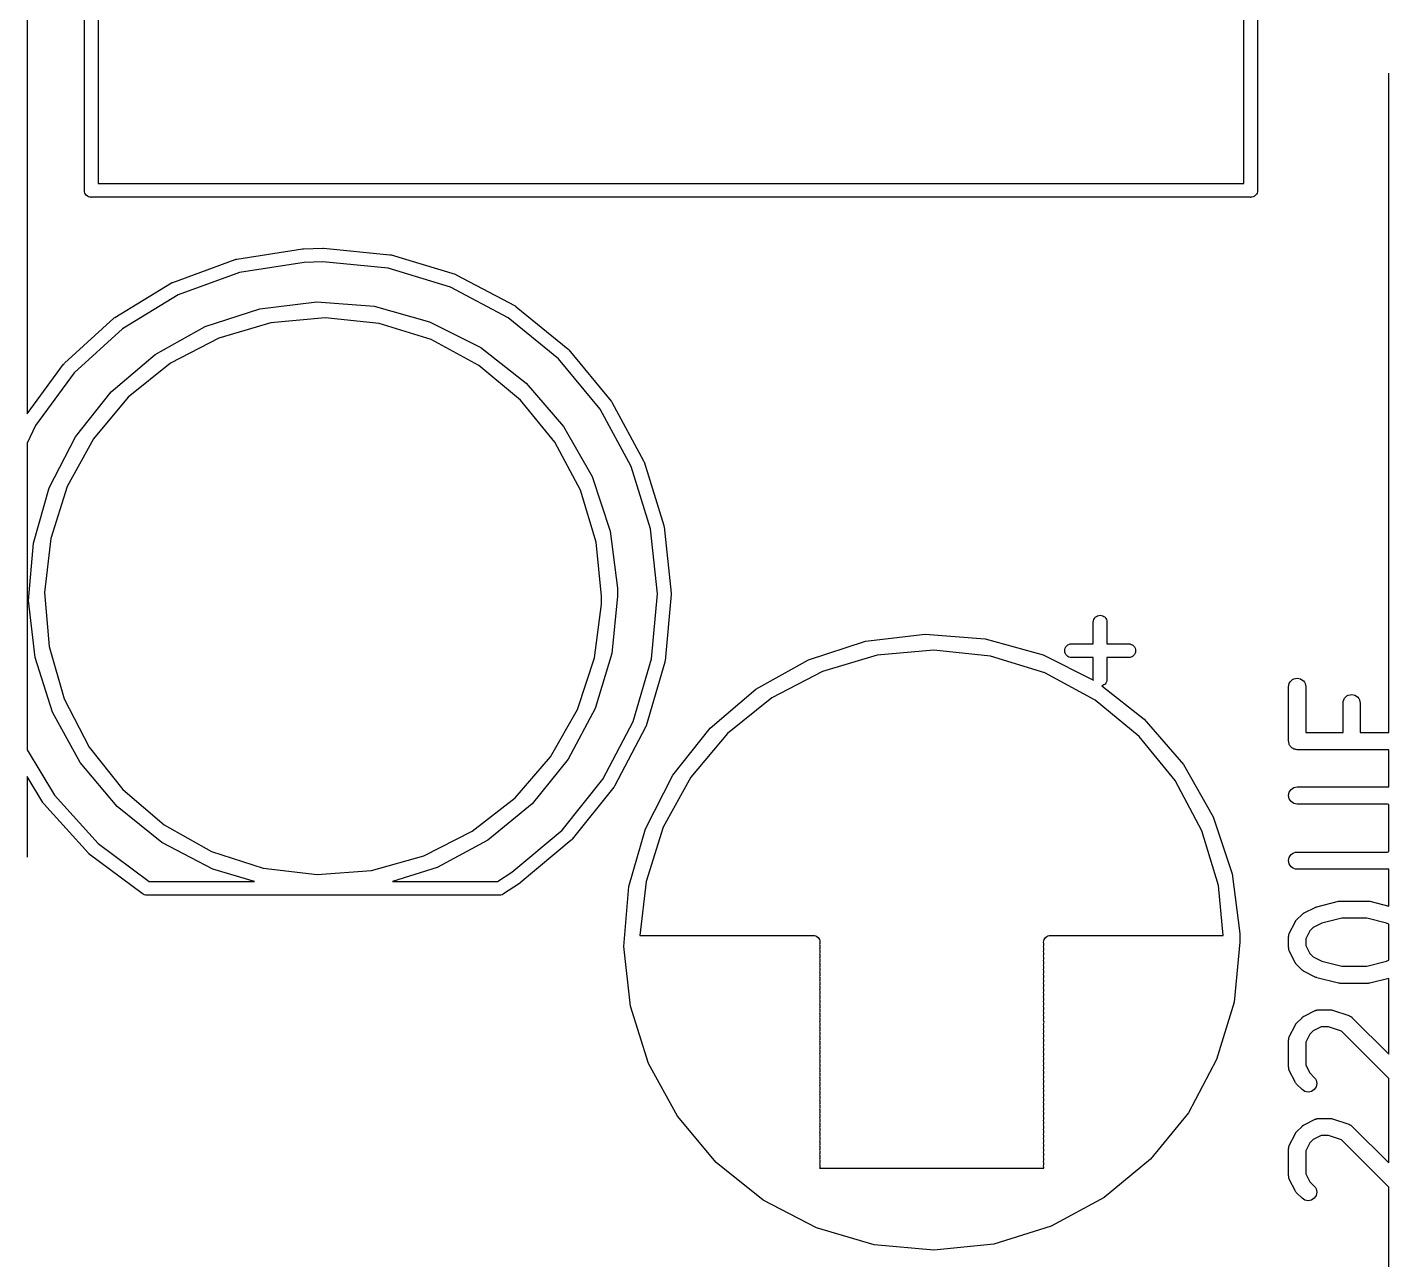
# Model space of a CAD drawing. Extents: x 84.8 to 173.4, y -140 to -47.1.
# Drawn here: x 150.82 to 162.75, y -73.89 to -63.09 of the extents above; entities that cross this region are included whole.
import ezdxf

# ---------------------------------------------------------------- set-up
doc = ezdxf.new("R2010")
doc.units = 0
doc.header["$MEASUREMENT"] = 0
doc.layers.add('BLACK', color=7, linetype='CONTINUOUS')

msp = doc.modelspace()

# ---------------------------------------------------------------- linework, layer by layer
at = {"layer": 'BLACK', "linetype": 'CONTINUOUS'}
for p, q in [((151.324, -64.513), (151.324, -49.5329)), ((151.444, -49.59), (151.444, -64.456)), ((161.484, -64.456), (161.484, -49.59)), ((161.604, -49.5329), (161.604, -64.5131)), ((150.824, -60.2109), (150.824, -66.4727)), ((162.754, -63.5), (162.755, -63.4882)), ((162.754, -63.503), (162.754, -63.5)), ((162.754, -69.2671), (162.754, -63.503)), ((151.324, -64.516), (151.324, -64.513)), ((151.325, -64.5278), (151.324, -64.516)), ((151.328, -64.5391), (151.325, -64.5278)), ((151.334, -64.5495), (151.328, -64.5391)), ((151.444, -64.456), (161.484, -64.456)), ((161.6, -64.5391), (161.594, -64.5495)), ((161.603, -64.5278), (161.6, -64.5391)), ((161.604, -64.516), (161.603, -64.5278)), ((161.604, -64.5131), (161.604, -64.516)), ((151.341, -64.5586), (151.334, -64.5495)), ((151.351, -64.5661), (151.341, -64.5586)), ((151.361, -64.5717), (151.351, -64.5661)), ((151.372, -64.5751), (151.361, -64.5717)), ((151.381, -64.576), (151.372, -64.5751)), ((151.384, -64.5763), (151.381, -64.576)), ((151.381, -64.576), (151.381, -64.576)), ((151.387, -64.576), (151.384, -64.5763)), ((161.541, -64.576), (151.387, -64.576)), ((161.544, -64.5763), (161.541, -64.576)), ((161.547, -64.576), (161.544, -64.5763)), ((161.556, -64.5751), (161.547, -64.576)), ((161.547, -64.576), (161.547, -64.576)), ((161.567, -64.5717), (161.556, -64.5751)), ((161.577, -64.5661), (161.567, -64.5717)), ((161.587, -64.5586), (161.577, -64.5661)), ((161.594, -64.5495), (161.587, -64.5586)), ((153.243, -65.027), (153.415, -65.022)), ((153.415, -65.022), (153.416, -65.022)), ((153.416, -65.022), (153.419, -65.0223)), ((153.419, -65.0223), (153.421, -65.0223)), ((153.421, -65.0223), (154.002, -65.0791)), ((152.099, -65.3212), (152.647, -65.1208)), ((152.647, -65.1208), (152.648, -65.1205)), ((152.648, -65.1205), (152.653, -65.1192)), ((152.653, -65.1192), (152.659, -65.1178)), ((152.659, -65.1178), (153.235, -65.0277)), ((153.235, -65.0277), (153.236, -65.0275)), ((153.236, -65.0275), (153.239, -65.0274)), ((153.239, -65.0274), (153.243, -65.027)), ((153.414, -65.1421), (153.25, -65.1468)), ((153.985, -65.198), (153.414, -65.1421)), ((154.002, -65.0791), (154.003, -65.0792)), ((154.003, -65.0792), (154.008, -65.0804)), ((154.008, -65.0804), (154.014, -65.0814)), ((154.014, -65.0814), (154.572, -65.25)), ((152.683, -65.2355), (152.146, -65.4319)), ((153.25, -65.1468), (152.683, -65.2355)), ((154.532, -65.3632), (153.985, -65.198)), ((154.572, -65.25), (154.573, -65.2502)), ((154.573, -65.2502), (154.578, -65.2524)), ((154.578, -65.2524), (154.583, -65.2544)), ((154.583, -65.2544), (155.098, -65.5283)), ((151.59, -65.6294), (152.089, -65.3263)), ((152.089, -65.3259), (152.094, -65.3236)), ((152.089, -65.3263), (152.089, -65.3259)), ((152.094, -65.3236), (152.099, -65.3212)), ((155.037, -65.6315), (154.532, -65.3632)), ((152.146, -65.4319), (151.657, -65.7289)), ((152.862, -65.5522), (153.362, -65.4926)), ((153.362, -65.4926), (153.864, -65.5312)), ((152.383, -65.7078), (152.862, -65.5522)), ((153.864, -65.5312), (154.349, -65.6666)), ((155.098, -65.5283), (155.099, -65.5287)), ((155.099, -65.5287), (155.104, -65.5318)), ((155.104, -65.5318), (155.108, -65.5348)), ((155.108, -65.5348), (155.56, -65.9036)), ((151.15, -66.0306), (151.581, -65.6364)), ((151.657, -65.7289), (151.236, -66.1151)), ((151.581, -65.6359), (151.586, -65.6326)), ((151.581, -65.6364), (151.581, -65.6359)), ((151.586, -65.6326), (151.59, -65.6294)), ((151.944, -65.9534), (152.383, -65.7078)), ((152.959, -65.6752), (152.502, -65.8097)), ((153.433, -65.6321), (152.959, -65.6752)), ((153.907, -65.6818), (153.433, -65.6321)), ((154.362, -65.8227), (153.907, -65.6818)), ((154.349, -65.6666), (154.798, -65.8936)), ((155.48, -65.9928), (155.037, -65.6315)), ((152.502, -65.8097), (152.08, -66.0303)), ((154.78, -66.0491), (154.362, -65.8227)), ((151.56, -66.2798), (151.944, -65.9534)), ((154.798, -65.8936), (155.195, -66.2036)), ((155.56, -65.9036), (155.561, -65.9041)), ((155.561, -65.9041), (155.565, -65.908)), ((155.565, -65.908), (155.569, -65.9118)), ((155.569, -65.9118), (155.941, -66.3614)), ((150.824, -66.4727), (151.142, -66.0393)), ((151.142, -66.0393), (151.143, -66.0386)), ((151.143, -66.0386), (151.147, -66.0346)), ((151.147, -66.0346), (151.15, -66.0306)), ((152.08, -66.0303), (151.709, -66.3287)), ((155.147, -66.3527), (154.78, -66.0491)), ((155.845, -66.4334), (155.48, -65.9928)), ((151.236, -66.1151), (150.897, -66.5759)), ((155.195, -66.2036), (155.524, -66.5848)), ((151.247, -66.6744), (151.56, -66.2798)), ((151.709, -66.3287), (151.403, -66.6935)), ((155.448, -66.7217), (155.147, -66.3527)), ((156.117, -66.9363), (155.845, -66.4334)), ((155.941, -66.3614), (155.941, -66.362)), ((155.941, -66.362), (155.944, -66.3666)), ((155.944, -66.3666), (155.947, -66.3711)), ((155.947, -66.3711), (156.225, -66.8844)), ((150.897, -66.5759), (150.824, -66.7319)), ((151.017, -67.1222), (151.247, -66.6744)), ((151.403, -66.6935), (151.173, -67.1108)), ((155.524, -66.5848), (155.773, -67.0226)), ((150.824, -66.7319), (150.824, -69.4187)), ((155.672, -67.1422), (155.448, -66.7217)), ((156.225, -66.8844), (156.225, -66.8851)), ((156.225, -66.8851), (156.227, -66.8902)), ((156.227, -66.8902), (156.23, -66.8952)), ((156.23, -66.8952), (156.402, -67.4526)), ((155.773, -67.0226), (155.932, -67.5004)), ((156.286, -67.4825), (156.117, -66.9363)), ((150.878, -67.6063), (151.017, -67.1222)), ((151.173, -67.1108), (151.029, -67.5647)), ((155.81, -67.5981), (155.672, -67.1422)), ((155.932, -67.5004), (155.995, -68)), ((156.346, -68.0511), (156.286, -67.4825)), ((156.402, -67.4526), (156.402, -67.4534)), ((156.402, -67.4534), (156.403, -67.4587)), ((156.403, -67.4587), (156.405, -67.464)), ((156.405, -67.464), (156.466, -68.0444)), ((150.836, -68.108), (150.878, -67.6063)), ((151.029, -67.5647), (150.976, -68.0379)), ((155.856, -68.072), (155.81, -67.5981)), ((155.995, -68), (155.996, -68.072)), ((150.892, -68.6084), (150.836, -68.108)), ((150.976, -68.0379), (151.016, -68.5125)), ((155.855, -68.1401), (155.856, -68.072)), ((155.996, -68.072), (155.947, -68.5731)), ((156.294, -68.6205), (156.346, -68.0511)), ((156.466, -68.0561), (156.413, -68.6372)), ((156.466, -68.0444), (156.466, -68.0452)), ((156.466, -68.0452), (156.466, -68.0506)), ((156.466, -68.0506), (156.466, -68.0561)), ((155.795, -68.6126), (155.855, -68.1401)), ((160.192, -68.2491), (160.202, -68.2435)), ((160.202, -68.2435), (160.213, -68.2401)), ((160.213, -68.2401), (160.225, -68.2389)), ((160.225, -68.2389), (160.237, -68.2401)), ((160.237, -68.2401), (160.248, -68.2435)), ((160.248, -68.2435), (160.258, -68.2491)), ((160.165, -68.2963), (160.166, -68.2875)), ((160.165, -68.4892), (160.165, -68.2963)), ((160.166, -68.2875), (160.169, -68.2762)), ((160.169, -68.2762), (160.175, -68.2657)), ((160.175, -68.2657), (160.182, -68.2566)), ((160.182, -68.2566), (160.192, -68.2491)), ((160.258, -68.2491), (160.268, -68.2566)), ((160.268, -68.2566), (160.275, -68.2657)), ((160.275, -68.2657), (160.281, -68.2762)), ((160.281, -68.2762), (160.284, -68.2875)), ((160.284, -68.2875), (160.285, -68.2963)), ((160.285, -68.2963), (160.285, -68.4892)), ((157.669, -68.6298), (158.17, -68.467)), ((158.17, -68.467), (158.693, -68.4046)), ((158.693, -68.4046), (159.219, -68.445)), ((159.219, -68.445), (159.726, -68.5867)), ((151.016, -68.5125), (151.147, -68.9702)), ((155.947, -68.5731), (155.801, -69.0552)), ((158.27, -68.5893), (157.791, -68.7304)), ((158.768, -68.5441), (158.27, -68.5893)), ((159.265, -68.5963), (158.768, -68.5441)), ((159.742, -68.744), (159.265, -68.5963)), ((159.726, -68.5867), (160.166, -68.8086)), ((159.915, -68.5492), (159.916, -68.5375)), ((159.916, -68.561), (159.915, -68.5492)), ((159.916, -68.5375), (159.919, -68.5262)), ((159.919, -68.5723), (159.916, -68.561)), ((159.919, -68.5262), (159.925, -68.5157)), ((159.925, -68.5827), (159.919, -68.5723)), ((159.925, -68.5157), (159.932, -68.5066)), ((159.932, -68.5919), (159.925, -68.5827)), ((159.932, -68.5066), (159.942, -68.4991)), ((159.942, -68.5994), (159.932, -68.5919)), ((159.942, -68.4991), (159.952, -68.4935)), ((159.952, -68.6049), (159.942, -68.5994)), ((159.952, -68.4935), (159.963, -68.4901)), ((159.963, -68.4901), (159.972, -68.4892)), ((159.972, -68.4892), (160.165, -68.4892)), ((160.285, -68.4892), (160.478, -68.4892)), ((160.478, -68.4892), (160.487, -68.4901)), ((160.487, -68.4901), (160.498, -68.4935)), ((160.498, -68.4935), (160.508, -68.4991)), ((160.508, -68.5994), (160.498, -68.6049)), ((160.508, -68.4991), (160.518, -68.5066)), ((160.518, -68.5919), (160.508, -68.5994)), ((160.518, -68.5066), (160.525, -68.5157)), ((160.525, -68.5827), (160.518, -68.5919)), ((160.525, -68.5157), (160.531, -68.5262)), ((160.531, -68.5723), (160.525, -68.5827)), ((160.531, -68.5262), (160.534, -68.5375)), ((160.534, -68.561), (160.531, -68.5723)), ((160.534, -68.5375), (160.535, -68.5492)), ((160.535, -68.5492), (160.534, -68.561)), ((151.045, -69.0884), (150.892, -68.6084)), ((155.645, -69.0644), (155.795, -68.6126)), ((156.133, -69.1691), (156.294, -68.6205)), ((156.411, -68.6487), (156.246, -69.2086)), ((156.412, -68.6434), (156.411, -68.6487)), ((156.413, -68.6381), (156.412, -68.6434)), ((156.413, -68.6372), (156.413, -68.6381)), ((157.209, -68.8869), (157.669, -68.6298)), ((159.963, -68.6084), (159.952, -68.6049)), ((159.972, -68.6092), (159.963, -68.6084)), ((160.165, -68.6092), (159.972, -68.6092)), ((160.165, -68.8022), (160.165, -68.6092)), ((160.478, -68.6092), (160.285, -68.6092)), ((160.285, -68.6092), (160.285, -68.8022)), ((160.487, -68.6084), (160.478, -68.6092)), ((160.498, -68.6049), (160.487, -68.6084)), ((157.791, -68.7304), (157.348, -68.9619)), ((160.182, -68.9817), (159.742, -68.744)), ((160.166, -68.8086), (160.165, -68.8022)), ((160.275, -68.8327), (160.268, -68.8419)), ((160.281, -68.8223), (160.275, -68.8327)), ((160.284, -68.811), (160.281, -68.8223)), ((160.285, -68.8022), (160.284, -68.811)), ((161.879, -68.8503), (161.883, -68.8364)), ((161.883, -68.8364), (161.89, -68.8235)), ((161.89, -68.8235), (161.9, -68.8123)), ((161.9, -68.8123), (161.911, -68.8031)), ((161.911, -68.8031), (161.924, -68.7964)), ((161.924, -68.7964), (161.938, -68.7922)), ((161.938, -68.7922), (161.953, -68.7909)), ((161.953, -68.7909), (161.967, -68.7924)), ((161.967, -68.7924), (161.981, -68.7968)), ((161.981, -68.7968), (161.994, -68.8037)), ((161.994, -68.8037), (162.006, -68.8131)), ((162.006, -68.8131), (162.015, -68.8244)), ((162.015, -68.8244), (162.022, -68.8373)), ((162.022, -68.8373), (162.026, -68.8513)), ((156.808, -69.2284), (157.209, -68.8869)), ((160.248, -68.8549), (160.239, -68.8576)), ((160.239, -68.8576), (160.612, -69.1487)), ((160.258, -68.8494), (160.248, -68.8549)), ((160.268, -68.8419), (160.258, -68.8494)), ((161.877, -68.8649), (161.879, -68.8503)), ((161.877, -68.8659), (161.877, -68.8649)), ((161.877, -69.3421), (161.877, -68.8659)), ((162.026, -68.8513), (162.027, -68.8659)), ((162.027, -68.8659), (162.027, -69.2671)), ((162.367, -68.9664), (162.376, -68.9552)), ((162.376, -68.9552), (162.388, -68.946)), ((162.388, -68.946), (162.4, -68.9392)), ((162.4, -68.9392), (162.415, -68.9351)), ((162.415, -68.9351), (162.429, -68.9338)), ((162.429, -68.9338), (162.444, -68.9353)), ((162.444, -68.9353), (162.458, -68.9396)), ((162.458, -68.9396), (162.471, -68.9466)), ((162.471, -68.9466), (162.482, -68.9559)), ((162.482, -68.9559), (162.491, -68.9673)), ((151.147, -68.9702), (151.365, -69.3938)), ((155.41, -69.4785), (155.645, -69.0644)), ((155.801, -69.0552), (155.565, -69.4997)), ((157.348, -68.9619), (156.959, -69.2749)), ((160.567, -69.3001), (160.182, -68.9817)), ((162.354, -69.0077), (162.355, -68.9932)), ((162.354, -69.0088), (162.354, -69.0077)), ((162.354, -69.2671), (162.354, -69.0088)), ((162.355, -68.9932), (162.36, -68.9792)), ((162.36, -68.9792), (162.367, -68.9664)), ((162.491, -68.9673), (162.498, -68.9802)), ((162.498, -68.9802), (162.502, -68.9942)), ((162.502, -68.9942), (162.504, -69.0088)), ((162.504, -69.0088), (162.504, -69.2671)), ((151.287, -69.5296), (151.045, -69.0884)), ((155.868, -69.6758), (156.133, -69.1691)), ((160.612, -69.1487), (160.956, -69.5476)), ((156.242, -69.2194), (155.971, -69.7366)), ((156.244, -69.2144), (156.242, -69.2194)), ((156.246, -69.2094), (156.244, -69.2144)), ((156.246, -69.2086), (156.246, -69.2094)), ((156.48, -69.6414), (156.808, -69.2284)), ((156.959, -69.2749), (156.638, -69.6577)), ((160.882, -69.6873), (160.567, -69.3001)), ((162.027, -69.2671), (162.354, -69.2671)), ((162.504, -69.2671), (162.754, -69.2671)), ((150.824, -69.4187), (151.061, -69.8143)), ((151.365, -69.3938), (151.661, -69.767)), ((161.878, -69.3491), (161.877, -69.3421)), ((161.879, -69.3561), (161.878, -69.3491)), ((161.879, -69.3564), (161.879, -69.3561)), ((161.879, -69.3567), (161.879, -69.3564)), ((161.881, -69.3634), (161.879, -69.3567)), ((161.883, -69.3702), (161.881, -69.3634)), ((161.883, -69.3704), (161.883, -69.3702)), ((161.883, -69.3707), (161.883, -69.3704)), ((161.886, -69.3769), (161.883, -69.3707)), ((161.89, -69.3832), (161.886, -69.3769)), ((161.89, -69.3834), (161.89, -69.3832)), ((161.89, -69.3836), (161.89, -69.3834)), ((161.894, -69.3891), (161.89, -69.3836)), ((161.899, -69.3946), (161.894, -69.3891)), ((161.899, -69.3947), (161.899, -69.3946)), ((161.899, -69.3949), (161.899, -69.3947)), ((161.905, -69.3994), (161.899, -69.3949)), ((161.91, -69.404), (161.905, -69.3994)), ((161.91, -69.4041), (161.91, -69.404)), ((161.91, -69.4043), (161.91, -69.4041)), ((161.917, -69.4076), (161.91, -69.4043)), ((161.923, -69.411), (161.917, -69.4076)), ((161.923, -69.4111), (161.923, -69.411)), ((161.923, -69.4112), (161.923, -69.4111)), ((161.93, -69.4133), (161.923, -69.4112)), ((161.937, -69.4155), (161.93, -69.4133)), ((161.937, -69.4156), (161.937, -69.4155)), ((161.937, -69.4155), (161.937, -69.4155)), ((161.944, -69.4163), (161.937, -69.4156)), ((161.951, -69.4171), (161.944, -69.4163)), ((161.952, -69.4171), (161.951, -69.4171)), ((162.754, -69.4171), (161.952, -69.4171)), ((161.952, -69.4171), (161.952, -69.4171)), ((161.952, -69.4171), (161.952, -69.4171)), ((161.952, -69.4171), (161.952, -69.4171)), ((162.754, -69.7433), (162.754, -69.4171)), ((151.611, -69.9153), (151.287, -69.5296)), ((155.099, -69.839), (155.41, -69.4785)), ((155.565, -69.4997), (155.247, -69.89)), ((160.956, -69.5476), (161.217, -70.0058)), ((150.961, -69.881), (150.824, -69.6525)), ((150.824, -69.6525), (150.824, -70.3451)), ((155.51, -70.1215), (155.868, -69.6758)), ((156.24, -70.1101), (156.48, -69.6414)), ((156.638, -69.6577), (156.397, -70.0955)), ((151.661, -69.767), (152.023, -70.0756)), ((155.965, -69.7464), (155.599, -70.2013)), ((155.968, -69.7419), (155.965, -69.7464)), ((155.971, -69.7374), (155.968, -69.7419)), ((155.971, -69.7366), (155.971, -69.7374)), ((161.117, -70.1285), (160.882, -69.6873)), ((161.879, -69.8032), (161.883, -69.7892)), ((161.883, -69.7892), (161.89, -69.7763)), ((161.89, -69.7763), (161.9, -69.7651)), ((161.9, -69.7651), (161.911, -69.7558)), ((161.911, -69.7558), (161.924, -69.7489)), ((161.924, -69.7489), (161.938, -69.7447)), ((161.938, -69.7447), (161.952, -69.7433)), ((161.952, -69.7433), (162.754, -69.7433)), ((150.964, -69.8853), (150.961, -69.881)), ((150.967, -69.8897), (150.964, -69.8853)), ((150.968, -69.8904), (150.967, -69.8897)), ((151.359, -70.3234), (150.968, -69.8904)), ((151.061, -69.8143), (151.444, -70.2386)), ((152.003, -70.2309), (151.611, -69.9153)), ((154.723, -70.1322), (155.099, -69.839)), ((155.247, -69.89), (154.859, -70.2109)), ((161.877, -69.8178), (161.879, -69.8032)), ((161.879, -69.8323), (161.877, -69.8178)), ((161.883, -69.8464), (161.879, -69.8323)), ((161.89, -69.8594), (161.883, -69.8464)), ((161.899, -69.8708), (161.89, -69.8594)), ((161.91, -69.8802), (161.899, -69.8708)), ((161.923, -69.8872), (161.91, -69.8802)), ((161.937, -69.8916), (161.923, -69.8872)), ((161.951, -69.8933), (161.937, -69.8916)), ((161.952, -69.8933), (161.951, -69.8933)), ((162.744, -69.8933), (161.952, -69.8933)), ((162.754, -69.8982), (162.744, -69.8933)), ((162.754, -70.3098), (162.754, -69.8982)), ((161.217, -70.0058), (161.383, -70.5058)), ((152.023, -70.0756), (152.439, -70.3079)), ((154.298, -70.3469), (154.723, -70.1322)), ((155.07, -70.4904), (155.51, -70.1215)), ((156.094, -70.6166), (156.24, -70.1101)), ((156.397, -70.0955), (156.246, -70.5717)), ((161.261, -70.6068), (161.117, -70.1285)), ((151.444, -70.2386), (151.891, -70.572)), ((152.45, -70.4641), (152.003, -70.2309)), ((154.859, -70.2109), (154.416, -70.4504)), ((155.591, -70.2096), (155.144, -70.5848)), ((155.595, -70.2057), (155.591, -70.2096)), ((155.599, -70.2019), (155.595, -70.2057)), ((155.599, -70.2013), (155.599, -70.2019)), ((150.824, -70.348), (150.823, -70.3598)), ((150.824, -70.3451), (150.824, -70.348)), ((151.363, -70.3271), (151.359, -70.3234)), ((151.367, -70.3308), (151.363, -70.3271)), ((151.367, -70.3313), (151.367, -70.3308)), ((151.832, -70.6779), (151.367, -70.3313)), ((152.439, -70.3079), (152.892, -70.4551)), ((153.84, -70.4749), (154.298, -70.3469)), ((161.877, -70.3892), (161.879, -70.3746)), ((161.879, -70.4038), (161.877, -70.3892)), ((161.879, -70.3746), (161.883, -70.3606)), ((161.883, -70.3606), (161.89, -70.3478)), ((161.89, -70.3478), (161.9, -70.3365)), ((161.9, -70.3365), (161.911, -70.3272)), ((161.911, -70.3272), (161.924, -70.3204)), ((161.924, -70.3204), (161.938, -70.3161)), ((161.938, -70.3161), (161.952, -70.3147)), ((161.952, -70.3147), (162.744, -70.3147)), ((162.744, -70.3147), (162.754, -70.3098)), ((152.816, -70.572), (152.45, -70.4641)), ((152.892, -70.4551), (153.365, -70.5115)), ((153.365, -70.5115), (153.84, -70.4749)), ((154.416, -70.4504), (154.023, -70.572)), ((154.943, -70.572), (155.07, -70.4904)), ((161.383, -70.5058), (161.449, -71.0286)), ((161.883, -70.4178), (161.879, -70.4038)), ((161.89, -70.4308), (161.883, -70.4178)), ((161.899, -70.4422), (161.89, -70.4308)), ((161.91, -70.4516), (161.899, -70.4422)), ((161.923, -70.4586), (161.91, -70.4516)), ((161.937, -70.4631), (161.923, -70.4586)), ((161.951, -70.4647), (161.937, -70.4631)), ((161.952, -70.4647), (161.951, -70.4647)), ((162.754, -70.4647), (161.952, -70.4647)), ((162.754, -70.7866), (162.754, -70.4647)), ((151.891, -70.572), (152.816, -70.572)), ((154.023, -70.572), (154.943, -70.572)), ((155.138, -70.5893), (154.997, -70.6801)), ((155.141, -70.5872), (155.138, -70.5893)), ((155.144, -70.5853), (155.141, -70.5872)), ((155.144, -70.5848), (155.144, -70.5853)), ((156.05, -71.1417), (156.094, -70.6166)), ((156.246, -70.5717), (156.193, -71.044)), ((161.304, -71.044), (161.261, -70.6068)), ((151.838, -70.6821), (151.832, -70.6779)), ((151.848, -70.6877), (151.838, -70.6821)), ((151.859, -70.6911), (151.848, -70.6877)), ((151.868, -70.692), (151.859, -70.6911)), ((154.964, -70.692), (151.868, -70.692)), ((154.973, -70.6911), (154.964, -70.692)), ((154.984, -70.6877), (154.973, -70.6911)), ((154.994, -70.6821), (154.984, -70.6877)), ((154.997, -70.6801), (154.994, -70.6821)), ((162.125, -70.7931), (162.315, -70.7455)), ((162.315, -70.7455), (162.316, -70.7453)), ((162.316, -70.7453), (162.317, -70.7451)), ((162.317, -70.7451), (162.319, -70.7447)), ((162.319, -70.7447), (162.325, -70.7441)), ((162.325, -70.7441), (162.331, -70.7433)), ((162.331, -70.7433), (162.332, -70.7434)), ((162.332, -70.7434), (162.333, -70.7433)), ((162.333, -70.7433), (162.571, -70.7433)), ((162.571, -70.7433), (162.572, -70.7433)), ((162.572, -70.7433), (162.574, -70.7434)), ((162.574, -70.7434), (162.575, -70.7434)), ((162.575, -70.7434), (162.581, -70.7443)), ((162.581, -70.7443), (162.587, -70.7449)), ((162.587, -70.7449), (162.588, -70.7453)), ((162.588, -70.7453), (162.59, -70.7455)), ((162.59, -70.7455), (162.754, -70.7866)), ((161.947, -70.9081), (161.995, -70.8605)), ((161.995, -70.8598), (161.999, -70.8571)), ((161.995, -70.8605), (161.995, -70.8598)), ((161.999, -70.8571), (162.002, -70.8542)), ((162.002, -70.8542), (162.004, -70.8526)), ((162.004, -70.8526), (162.007, -70.8506)), ((162.007, -70.8506), (162.011, -70.8487)), ((162.011, -70.8487), (162.014, -70.8464)), ((162.014, -70.8464), (162.109, -70.7988)), ((162.109, -70.7988), (162.11, -70.7984)), ((162.11, -70.7984), (162.111, -70.7982)), ((162.111, -70.7981), (162.117, -70.7957)), ((162.111, -70.7982), (162.111, -70.7981)), ((162.117, -70.7957), (162.124, -70.7933)), ((162.124, -70.7933), (162.125, -70.7931)), ((162.124, -70.7933), (162.124, -70.7933)), ((161.885, -71.0228), (161.933, -70.9276)), ((161.933, -70.9267), (161.936, -70.9231)), ((161.933, -70.9276), (161.933, -70.9267)), ((161.936, -70.9231), (161.938, -70.9194)), ((161.938, -70.9194), (161.94, -70.917)), ((161.94, -70.917), (161.941, -70.9144)), ((161.941, -70.9144), (161.944, -70.9114)), ((161.944, -70.9114), (161.947, -70.9081)), ((162.092, -70.9752), (162.062, -71.0056)), ((162.169, -70.9367), (162.092, -70.9752)), ((162.343, -70.8933), (162.169, -70.9367)), ((162.562, -70.8933), (162.343, -70.8933)), ((162.736, -70.9367), (162.562, -70.8933)), ((162.754, -70.9458), (162.736, -70.9367)), ((162.754, -71.2622), (162.754, -70.9458)), ((156.193, -71.044), (157.713, -71.044)), ((157.713, -71.044), (157.722, -71.0449)), ((157.722, -71.0449), (157.733, -71.0483)), ((157.733, -71.0483), (157.743, -71.0539)), ((157.743, -71.0539), (157.753, -71.0614)), ((157.753, -71.0614), (157.76, -71.0705)), ((157.76, -71.0705), (157.766, -71.0809)), ((157.766, -71.0809), (157.769, -71.0922)), ((157.769, -71.0922), (157.77, -71.104)), ((157.77, -71.104), (157.769, -71.1158)), ((159.73, -71.104), (159.731, -71.0922)), ((159.731, -71.1158), (159.73, -71.104)), ((159.731, -71.0922), (159.734, -71.0809)), ((159.734, -71.0809), (159.74, -71.0705)), ((159.74, -71.0705), (159.747, -71.0614)), ((159.747, -71.0614), (159.757, -71.0539)), ((159.757, -71.0539), (159.767, -71.0483)), ((159.767, -71.0483), (159.778, -71.0449)), ((159.778, -71.0449), (159.787, -71.044)), ((159.787, -71.044), (161.304, -71.044)), ((161.45, -71.104), (161.399, -71.6284)), ((161.449, -71.0286), (161.45, -71.104)), ((161.877, -71.0553), (161.878, -71.0531)), ((161.877, -71.0564), (161.877, -71.0553)), ((161.877, -71.1516), (161.877, -71.0564)), ((161.878, -71.0459), (161.879, -71.0408)), ((161.878, -71.0509), (161.878, -71.0459)), ((161.878, -71.0531), (161.878, -71.0509)), ((161.879, -71.0408), (161.88, -71.0387)), ((161.88, -71.0365), (161.882, -71.0317)), ((161.88, -71.0387), (161.88, -71.0365)), ((161.882, -71.0317), (161.883, -71.0268)), ((161.883, -71.0268), (161.885, -71.0249)), ((161.885, -71.0249), (161.885, -71.0228)), ((162.062, -71.0056), (162.027, -71.0741)), ((162.027, -71.0741), (162.027, -71.1339)), ((156.109, -71.6654), (156.05, -71.1417)), ((157.769, -71.1158), (157.767, -71.124)), ((157.767, -71.124), (157.769, -71.1322)), ((157.769, -71.1558), (157.767, -71.164)), ((157.767, -71.164), (157.769, -71.1722)), ((157.769, -71.1958), (157.767, -71.204)), ((157.767, -71.204), (157.769, -71.2122)), ((157.769, -71.1322), (157.77, -71.144)), ((157.77, -71.144), (157.769, -71.1558)), ((157.769, -71.1722), (157.77, -71.184)), ((157.77, -71.184), (157.769, -71.1958)), ((157.769, -71.2122), (157.77, -71.224)), ((157.77, -71.224), (157.769, -71.2358)), ((159.73, -71.144), (159.731, -71.1322)), ((159.731, -71.1558), (159.73, -71.144)), ((159.73, -71.184), (159.731, -71.1722)), ((159.731, -71.1958), (159.73, -71.184)), ((159.73, -71.224), (159.731, -71.2122)), ((159.731, -71.2358), (159.73, -71.224)), ((159.733, -71.124), (159.731, -71.1158)), ((159.731, -71.1322), (159.733, -71.124)), ((159.733, -71.164), (159.731, -71.1558)), ((159.731, -71.1722), (159.733, -71.164)), ((159.733, -71.204), (159.731, -71.1958)), ((159.731, -71.2122), (159.733, -71.204)), ((161.878, -71.1538), (161.877, -71.1516)), ((161.878, -71.156), (161.878, -71.1538)), ((161.878, -71.1611), (161.878, -71.156)), ((161.879, -71.1662), (161.878, -71.1611)), ((161.879, -71.1683), (161.879, -71.1662)), ((161.88, -71.1705), (161.879, -71.1683)), ((161.882, -71.1753), (161.88, -71.1705)), ((161.883, -71.1802), (161.882, -71.1753)), ((161.884, -71.1821), (161.883, -71.1802)), ((161.885, -71.1842), (161.884, -71.1821)), ((161.885, -71.1852), (161.885, -71.1842)), ((161.933, -71.2804), (161.885, -71.1852)), ((162.027, -71.1339), (162.062, -71.2024)), ((162.062, -71.2024), (162.092, -71.2328)), ((157.769, -71.2358), (157.767, -71.244)), ((157.767, -71.244), (157.769, -71.2522)), ((157.769, -71.2758), (157.767, -71.284)), ((157.767, -71.284), (157.769, -71.2922)), ((157.769, -71.3158), (157.767, -71.324)), ((157.767, -71.324), (157.769, -71.3322)), ((157.769, -71.2522), (157.77, -71.264)), ((157.77, -71.264), (157.769, -71.2758)), ((157.769, -71.2922), (157.77, -71.304)), ((157.77, -71.304), (157.769, -71.3158)), ((157.769, -71.3322), (157.77, -71.344)), ((157.77, -71.344), (157.769, -71.3558)), ((159.73, -71.264), (159.731, -71.2522)), ((159.731, -71.2758), (159.73, -71.264)), ((159.73, -71.304), (159.731, -71.2922)), ((159.731, -71.3158), (159.73, -71.304)), ((159.73, -71.344), (159.731, -71.3322)), ((159.731, -71.3558), (159.73, -71.344)), ((159.733, -71.244), (159.731, -71.2358)), ((159.731, -71.2522), (159.733, -71.244)), ((159.733, -71.284), (159.731, -71.2758)), ((159.731, -71.2922), (159.733, -71.284)), ((159.733, -71.324), (159.731, -71.3158)), ((159.731, -71.3322), (159.733, -71.324)), ((161.935, -71.284), (161.933, -71.2804)), ((161.937, -71.2877), (161.935, -71.284)), ((161.939, -71.2901), (161.937, -71.2877)), ((161.941, -71.2928), (161.939, -71.2901)), ((161.944, -71.2959), (161.941, -71.2928)), ((161.946, -71.2991), (161.944, -71.2959)), ((161.947, -71.2999), (161.946, -71.2991)), ((161.995, -71.3475), (161.947, -71.2999)), ((162.092, -71.2328), (162.169, -71.2713)), ((162.169, -71.2713), (162.343, -71.3147)), ((162.343, -71.3147), (162.562, -71.3147)), ((162.562, -71.3147), (162.736, -71.2713)), ((162.736, -71.2713), (162.754, -71.2622)), ((157.769, -71.3558), (157.767, -71.364)), ((157.767, -71.364), (157.769, -71.3722)), ((157.769, -71.3958), (157.767, -71.404)), ((157.767, -71.404), (157.769, -71.4122)), ((157.769, -71.4358), (157.767, -71.444)), ((157.767, -71.444), (157.769, -71.4522)), ((157.769, -71.3722), (157.77, -71.384)), ((157.77, -71.384), (157.769, -71.3958)), ((157.769, -71.4122), (157.77, -71.424)), ((157.77, -71.424), (157.769, -71.4358)), ((157.769, -71.4522), (157.77, -71.464)), ((157.77, -71.464), (157.769, -71.4758)), ((159.73, -71.384), (159.731, -71.3722)), ((159.731, -71.3958), (159.73, -71.384)), ((159.73, -71.424), (159.731, -71.4122)), ((159.731, -71.4358), (159.73, -71.424)), ((159.73, -71.464), (159.731, -71.4522)), ((159.731, -71.4758), (159.73, -71.464)), ((159.733, -71.364), (159.731, -71.3558)), ((159.731, -71.3722), (159.733, -71.364)), ((159.733, -71.404), (159.731, -71.3958)), ((159.731, -71.4122), (159.733, -71.404)), ((159.733, -71.444), (159.731, -71.4358)), ((159.731, -71.4522), (159.733, -71.444)), ((161.998, -71.3502), (161.995, -71.3475)), ((162.001, -71.3531), (161.998, -71.3502)), ((162.003, -71.3548), (162.001, -71.3531)), ((162.006, -71.3568), (162.003, -71.3548)), ((162.01, -71.3588), (162.006, -71.3568)), ((162.013, -71.3611), (162.01, -71.3588)), ((162.014, -71.3616), (162.013, -71.3611)), ((162.109, -71.4092), (162.014, -71.3616)), ((162.11, -71.4093), (162.109, -71.4092)), ((162.11, -71.4095), (162.11, -71.4093)), ((162.116, -71.4119), (162.11, -71.4095)), ((162.123, -71.4144), (162.116, -71.4119)), ((162.123, -71.4145), (162.123, -71.4144)), ((162.124, -71.4146), (162.123, -71.4145)), ((162.125, -71.4149), (162.124, -71.4146)), ((162.315, -71.4625), (162.125, -71.4149)), ((162.316, -71.4627), (162.315, -71.4625)), ((162.318, -71.4631), (162.316, -71.4627)), ((162.324, -71.4637), (162.318, -71.4631)), ((162.33, -71.4646), (162.324, -71.4637)), ((162.331, -71.4646), (162.33, -71.4646)), ((162.332, -71.4647), (162.331, -71.4646)), ((162.333, -71.4647), (162.332, -71.4647)), ((162.571, -71.4647), (162.333, -71.4647)), ((162.573, -71.4646), (162.571, -71.4647)), ((162.574, -71.4647), (162.573, -71.4646)), ((162.58, -71.4639), (162.574, -71.4647)), ((162.586, -71.4633), (162.58, -71.4639)), ((162.587, -71.4629), (162.586, -71.4633)), ((162.589, -71.4627), (162.587, -71.4629)), ((162.59, -71.4625), (162.589, -71.4627)), ((162.754, -71.4214), (162.59, -71.4625)), ((162.754, -72.0853), (162.754, -71.4214)), ((157.769, -71.4758), (157.767, -71.484)), ((157.767, -71.484), (157.769, -71.4922)), ((157.769, -71.5158), (157.767, -71.524)), ((157.767, -71.524), (157.769, -71.5322)), ((157.769, -71.5558), (157.767, -71.564)), ((157.767, -71.564), (157.769, -71.5722)), ((157.769, -71.4922), (157.77, -71.504)), ((157.77, -71.504), (157.769, -71.5158)), ((157.769, -71.5322), (157.77, -71.544)), ((157.77, -71.544), (157.769, -71.5558)), ((157.769, -71.5722), (157.77, -71.584)), ((157.77, -71.584), (157.769, -71.5958)), ((159.73, -71.504), (159.731, -71.4922)), ((159.731, -71.5158), (159.73, -71.504)), ((159.73, -71.544), (159.731, -71.5322)), ((159.731, -71.5558), (159.73, -71.544)), ((159.73, -71.584), (159.731, -71.5722)), ((159.731, -71.5958), (159.73, -71.584)), ((159.733, -71.484), (159.731, -71.4758)), ((159.731, -71.4922), (159.733, -71.484)), ((159.733, -71.524), (159.731, -71.5158)), ((159.731, -71.5322), (159.733, -71.524)), ((159.733, -71.564), (159.731, -71.5558)), ((159.731, -71.5722), (159.733, -71.564)), ((156.268, -72.1676), (156.109, -71.6654)), ((157.769, -71.5958), (157.767, -71.604)), ((157.767, -71.604), (157.769, -71.6122)), ((157.769, -71.6358), (157.767, -71.644)), ((157.767, -71.644), (157.769, -71.6522)), ((157.769, -71.6758), (157.767, -71.684)), ((157.767, -71.684), (157.769, -71.6922)), ((157.769, -71.6122), (157.77, -71.624)), ((157.77, -71.624), (157.769, -71.6358)), ((157.769, -71.6522), (157.77, -71.664)), ((157.77, -71.664), (157.769, -71.6758)), ((157.769, -71.6922), (157.77, -71.704)), ((157.77, -71.704), (157.769, -71.7158)), ((159.73, -71.624), (159.731, -71.6122)), ((159.731, -71.6358), (159.73, -71.624)), ((159.73, -71.664), (159.731, -71.6522)), ((159.731, -71.6758), (159.73, -71.664)), ((159.73, -71.704), (159.731, -71.6922)), ((159.731, -71.7158), (159.73, -71.704)), ((159.733, -71.604), (159.731, -71.5958)), ((159.731, -71.6122), (159.733, -71.604)), ((159.733, -71.644), (159.731, -71.6358)), ((159.731, -71.6522), (159.733, -71.644)), ((159.733, -71.684), (159.731, -71.6758)), ((159.731, -71.6922), (159.733, -71.684)), ((161.399, -71.6284), (161.246, -72.1329)), ((162.014, -71.7512), (162.109, -71.7036)), ((162.109, -71.7036), (162.11, -71.7031)), ((162.11, -71.7031), (162.112, -71.7024)), ((162.112, -71.7024), (162.114, -71.7013)), ((162.114, -71.7013), (162.119, -71.6998)), ((162.119, -71.6998), (162.124, -71.6981)), ((162.124, -71.6981), (162.126, -71.6977)), ((162.126, -71.6977), (162.128, -71.6971)), ((162.128, -71.6971), (162.133, -71.6966)), ((162.133, -71.6966), (162.138, -71.6958)), ((162.138, -71.6958), (162.141, -71.6959)), ((162.141, -71.6959), (162.143, -71.6957)), ((162.143, -71.6957), (162.238, -71.6957)), ((162.238, -71.6957), (162.239, -71.6957)), ((162.239, -71.6957), (162.243, -71.6961)), ((162.243, -71.6961), (162.248, -71.6963)), ((162.248, -71.6963), (162.251, -71.697)), ((162.251, -71.697), (162.254, -71.6973)), ((162.254, -71.6973), (162.258, -71.6986)), ((162.258, -71.6986), (162.262, -71.6995)), ((162.262, -71.6995), (162.405, -71.7471)), ((157.769, -71.7958), (157.766, -71.8045)), ((157.766, -71.8045), (157.769, -71.8132)), ((157.769, -71.7158), (157.767, -71.724)), ((157.767, -71.724), (157.769, -71.7322)), ((157.769, -71.7558), (157.767, -71.764)), ((157.767, -71.764), (157.769, -71.7722)), ((157.769, -71.7322), (157.77, -71.744)), ((157.77, -71.744), (157.769, -71.7558)), ((157.769, -71.7722), (157.77, -71.784)), ((157.77, -71.784), (157.769, -71.7958)), ((157.769, -71.8132), (157.77, -71.825)), ((159.73, -71.744), (159.731, -71.7322)), ((159.731, -71.7558), (159.73, -71.744)), ((159.73, -71.784), (159.731, -71.7722)), ((159.731, -71.7958), (159.73, -71.784)), ((159.73, -71.825), (159.731, -71.8132)), ((159.733, -71.724), (159.731, -71.7158)), ((159.731, -71.7322), (159.733, -71.724)), ((159.733, -71.764), (159.731, -71.7558)), ((159.731, -71.7722), (159.733, -71.764)), ((159.734, -71.8045), (159.731, -71.7958)), ((159.731, -71.8132), (159.734, -71.8045)), ((161.936, -71.8279), (161.938, -71.8242)), ((161.938, -71.8242), (161.94, -71.8218)), ((161.94, -71.8218), (161.941, -71.8191)), ((161.941, -71.8191), (161.944, -71.8161)), ((161.944, -71.8161), (161.947, -71.8129)), ((161.947, -71.8129), (161.995, -71.7653)), ((161.995, -71.7645), (161.999, -71.7619)), ((161.995, -71.7653), (161.995, -71.7645)), ((161.999, -71.7619), (162.002, -71.759)), ((162.002, -71.759), (162.004, -71.7573)), ((162.004, -71.7573), (162.007, -71.7554)), ((162.007, -71.7554), (162.011, -71.7534)), ((162.011, -71.7534), (162.014, -71.7512)), ((162.405, -71.7471), (162.406, -71.7475)), ((162.406, -71.7475), (162.408, -71.7484)), ((162.408, -71.7484), (162.41, -71.749)), ((162.41, -71.749), (162.414, -71.7515)), ((162.414, -71.7515), (162.419, -71.7536)), ((162.419, -71.7536), (162.421, -71.7549)), ((162.421, -71.7549), (162.423, -71.756)), ((162.423, -71.756), (162.427, -71.7592)), ((162.427, -71.7592), (162.431, -71.7622)), ((162.431, -71.7622), (162.432, -71.7638)), ((162.432, -71.7638), (162.434, -71.7653)), ((162.434, -71.7653), (162.754, -72.0853)), ((157.769, -71.8368), (157.767, -71.845)), ((157.767, -71.845), (157.769, -71.8532)), ((157.769, -71.8768), (157.767, -71.885)), ((157.767, -71.885), (157.769, -71.8932)), ((157.769, -71.9168), (157.767, -71.925)), ((157.767, -71.925), (157.769, -71.9332)), ((157.77, -71.825), (157.769, -71.8368)), ((157.769, -71.8532), (157.77, -71.865)), ((157.77, -71.865), (157.769, -71.8768)), ((157.769, -71.8932), (157.77, -71.905)), ((157.77, -71.905), (157.769, -71.9168)), ((157.769, -71.9332), (157.77, -71.945)), ((159.731, -71.8368), (159.73, -71.825)), ((159.73, -71.865), (159.731, -71.8532)), ((159.731, -71.8768), (159.73, -71.865)), ((159.73, -71.905), (159.731, -71.8932)), ((159.731, -71.9168), (159.73, -71.905)), ((159.73, -71.945), (159.731, -71.9332)), ((159.733, -71.845), (159.731, -71.8368)), ((159.731, -71.8532), (159.733, -71.845)), ((159.733, -71.885), (159.731, -71.8768)), ((159.731, -71.8932), (159.733, -71.885)), ((159.733, -71.925), (159.731, -71.9168)), ((159.731, -71.9332), (159.733, -71.925)), ((161.879, -71.9455), (161.88, -71.9435)), ((161.88, -71.9413), (161.882, -71.9365)), ((161.88, -71.9435), (161.88, -71.9413)), ((161.882, -71.9365), (161.883, -71.9316)), ((161.883, -71.9316), (161.885, -71.9297)), ((161.885, -71.9276), (161.933, -71.8324)), ((161.885, -71.9297), (161.885, -71.9276)), ((161.933, -71.8314), (161.936, -71.8279)), ((161.933, -71.8324), (161.933, -71.8314)), ((162.062, -71.9103), (162.027, -71.9788)), ((162.092, -71.8799), (162.062, -71.9103)), ((162.161, -71.8457), (162.092, -71.8799)), ((162.226, -71.8457), (162.161, -71.8457)), ((162.34, -71.8838), (162.226, -71.8457)), ((162.754, -72.2974), (162.34, -71.8838)), ((157.769, -71.9568), (157.767, -71.965)), ((157.767, -71.965), (157.769, -71.9732)), ((157.769, -71.9968), (157.767, -72.005)), ((157.767, -72.005), (157.769, -72.0132)), ((157.769, -72.0368), (157.767, -72.045)), ((157.767, -72.045), (157.769, -72.0532)), ((157.77, -71.945), (157.769, -71.9568)), ((157.769, -71.9732), (157.77, -71.985)), ((157.77, -71.985), (157.769, -71.9968)), ((157.769, -72.0132), (157.77, -72.025)), ((157.77, -72.025), (157.769, -72.0368)), ((157.769, -72.0532), (157.77, -72.065)), ((159.731, -71.9568), (159.73, -71.945)), ((159.73, -71.985), (159.731, -71.9732)), ((159.731, -71.9968), (159.73, -71.985)), ((159.73, -72.025), (159.731, -72.0132)), ((159.731, -72.0368), (159.73, -72.025)), ((159.73, -72.065), (159.731, -72.0532)), ((159.733, -71.965), (159.731, -71.9568)), ((159.731, -71.9732), (159.733, -71.965)), ((159.733, -72.005), (159.731, -71.9968)), ((159.731, -72.0132), (159.733, -72.005)), ((159.733, -72.045), (159.731, -72.0368)), ((159.731, -72.0532), (159.733, -72.045)), ((161.877, -71.9601), (161.878, -71.9579)), ((161.877, -71.9611), (161.877, -71.9601)), ((161.877, -72.1992), (161.877, -71.9611)), ((161.878, -71.9506), (161.879, -71.9455)), ((161.878, -71.9557), (161.878, -71.9506)), ((161.878, -71.9579), (161.878, -71.9557)), ((162.027, -71.9788), (162.027, -72.1815)), ((156.522, -72.6294), (156.268, -72.1676)), ((157.769, -72.0768), (157.767, -72.085)), ((157.767, -72.085), (157.769, -72.0932)), ((157.769, -72.1168), (157.767, -72.125)), ((157.767, -72.125), (157.769, -72.1332)), ((157.769, -72.1568), (157.767, -72.165)), ((157.767, -72.165), (157.769, -72.1732)), ((157.77, -72.065), (157.769, -72.0768)), ((157.769, -72.0932), (157.77, -72.105)), ((157.77, -72.105), (157.769, -72.1168)), ((157.769, -72.1332), (157.77, -72.145)), ((157.77, -72.145), (157.769, -72.1568)), ((157.769, -72.1732), (157.77, -72.185)), ((159.731, -72.0768), (159.73, -72.065)), ((159.73, -72.105), (159.731, -72.0932)), ((159.731, -72.1168), (159.73, -72.105)), ((159.73, -72.145), (159.731, -72.1332)), ((159.731, -72.1568), (159.73, -72.145)), ((159.73, -72.185), (159.731, -72.1732)), ((159.733, -72.085), (159.731, -72.0768)), ((159.731, -72.0932), (159.733, -72.085)), ((159.733, -72.125), (159.731, -72.1168)), ((159.731, -72.1332), (159.733, -72.125)), ((159.733, -72.165), (159.731, -72.1568)), ((159.731, -72.1732), (159.733, -72.165)), ((161.246, -72.1329), (160.999, -72.5982)), ((162.027, -72.1815), (162.062, -72.25)), ((157.769, -72.1968), (157.767, -72.205)), ((157.767, -72.205), (157.769, -72.2132)), ((157.769, -72.2368), (157.767, -72.245)), ((157.767, -72.245), (157.769, -72.2532)), ((157.769, -72.2768), (157.767, -72.285)), ((157.767, -72.285), (157.769, -72.2932)), ((157.77, -72.185), (157.769, -72.1968)), ((157.769, -72.2132), (157.77, -72.225)), ((157.77, -72.225), (157.769, -72.2368)), ((157.769, -72.2532), (157.77, -72.265)), ((157.77, -72.265), (157.769, -72.2768)), ((157.769, -72.2932), (157.77, -72.305)), ((159.731, -72.1968), (159.73, -72.185)), ((159.73, -72.225), (159.731, -72.2132)), ((159.731, -72.2368), (159.73, -72.225)), ((159.73, -72.265), (159.731, -72.2532)), ((159.731, -72.2768), (159.73, -72.265)), ((159.73, -72.305), (159.731, -72.2932)), ((159.733, -72.205), (159.731, -72.1968)), ((159.731, -72.2132), (159.733, -72.205)), ((159.733, -72.245), (159.731, -72.2368)), ((159.731, -72.2532), (159.733, -72.245)), ((159.733, -72.285), (159.731, -72.2768)), ((159.731, -72.2932), (159.733, -72.285)), ((161.878, -72.2014), (161.877, -72.1992)), ((161.878, -72.2036), (161.878, -72.2014)), ((161.878, -72.2087), (161.878, -72.2036)), ((161.879, -72.2138), (161.878, -72.2087)), ((161.879, -72.2159), (161.879, -72.2138)), ((161.88, -72.2181), (161.879, -72.2159)), ((161.882, -72.2229), (161.88, -72.2181)), ((161.883, -72.2278), (161.882, -72.2229)), ((161.884, -72.2298), (161.883, -72.2278)), ((161.885, -72.2318), (161.884, -72.2298)), ((161.885, -72.2328), (161.885, -72.2318)), ((161.933, -72.328), (161.885, -72.2328)), ((162.062, -72.25), (162.101, -72.2891)), ((162.101, -72.2891), (162.101, -72.2898)), ((162.101, -72.2898), (162.111, -72.3012)), ((162.111, -72.3012), (162.117, -72.3142)), ((162.754, -73.0376), (162.754, -72.2974)), ((157.769, -72.3168), (157.767, -72.325)), ((157.767, -72.325), (157.769, -72.3332)), ((157.769, -72.3568), (157.767, -72.365)), ((157.767, -72.365), (157.769, -72.3732)), ((157.769, -72.3968), (157.767, -72.405)), ((157.767, -72.405), (157.769, -72.4132)), ((157.77, -72.305), (157.769, -72.3168)), ((157.769, -72.3332), (157.77, -72.345)), ((157.77, -72.345), (157.769, -72.3568)), ((157.769, -72.3732), (157.77, -72.385)), ((157.77, -72.385), (157.769, -72.3968)), ((157.769, -72.4132), (157.77, -72.425)), ((159.731, -72.3168), (159.73, -72.305)), ((159.73, -72.345), (159.731, -72.3332)), ((159.731, -72.3568), (159.73, -72.345)), ((159.73, -72.385), (159.731, -72.3732)), ((159.731, -72.3968), (159.73, -72.385)), ((159.73, -72.425), (159.731, -72.4132)), ((159.733, -72.325), (159.731, -72.3168)), ((159.731, -72.3332), (159.733, -72.325)), ((159.733, -72.365), (159.731, -72.3568)), ((159.731, -72.3732), (159.733, -72.365)), ((159.733, -72.405), (159.731, -72.3968)), ((159.731, -72.4132), (159.733, -72.405)), ((161.935, -72.3316), (161.933, -72.328)), ((161.937, -72.3353), (161.935, -72.3316)), ((161.939, -72.3378), (161.937, -72.3353)), ((161.941, -72.3404), (161.939, -72.3378)), ((161.944, -72.3435), (161.941, -72.3404)), ((161.946, -72.3468), (161.944, -72.3435)), ((161.947, -72.3475), (161.946, -72.3468)), ((161.995, -72.3951), (161.947, -72.3475)), ((162.006, -72.4044), (161.995, -72.3951)), ((162.019, -72.4113), (162.006, -72.4044)), ((162.033, -72.4156), (162.019, -72.4113)), ((162.047, -72.4171), (162.033, -72.4156)), ((162.062, -72.4157), (162.047, -72.4171)), ((162.076, -72.4115), (162.062, -72.4157)), ((162.089, -72.4047), (162.076, -72.4115)), ((162.1, -72.3955), (162.089, -72.4047)), ((162.11, -72.3843), (162.1, -72.3955)), ((162.117, -72.3714), (162.11, -72.3843)), ((162.117, -72.3142), (162.121, -72.3283)), ((162.121, -72.3574), (162.117, -72.3714)), ((162.121, -72.3283), (162.123, -72.3429)), ((162.123, -72.3429), (162.121, -72.3574)), ((157.769, -72.4368), (157.767, -72.445)), ((157.767, -72.445), (157.769, -72.4532)), ((157.769, -72.4768), (157.767, -72.485)), ((157.767, -72.485), (157.769, -72.4932)), ((157.769, -72.5168), (157.767, -72.525)), ((157.767, -72.525), (157.769, -72.5332)), ((157.77, -72.425), (157.769, -72.4368)), ((157.769, -72.4532), (157.77, -72.465)), ((157.77, -72.465), (157.769, -72.4768)), ((157.769, -72.4932), (157.77, -72.505)), ((157.77, -72.505), (157.769, -72.5168)), ((157.769, -72.5332), (157.77, -72.545)), ((159.731, -72.4368), (159.73, -72.425)), ((159.73, -72.465), (159.731, -72.4532)), ((159.731, -72.4768), (159.73, -72.465)), ((159.73, -72.505), (159.731, -72.4932)), ((159.731, -72.5168), (159.73, -72.505)), ((159.73, -72.545), (159.731, -72.5332)), ((159.733, -72.445), (159.731, -72.4368)), ((159.731, -72.4532), (159.733, -72.445)), ((159.733, -72.485), (159.731, -72.4768)), ((159.731, -72.4932), (159.733, -72.485)), ((159.733, -72.525), (159.731, -72.5168)), ((159.731, -72.5332), (159.733, -72.525)), ((156.861, -73.0331), (156.522, -72.6294)), ((157.769, -72.5568), (157.767, -72.565)), ((157.767, -72.565), (157.769, -72.5732)), ((157.769, -72.5968), (157.767, -72.605)), ((157.767, -72.605), (157.769, -72.6132)), ((157.769, -72.6368), (157.767, -72.645)), ((157.767, -72.645), (157.769, -72.6532)), ((157.77, -72.545), (157.769, -72.5568)), ((157.769, -72.5732), (157.77, -72.585)), ((157.77, -72.585), (157.769, -72.5968)), ((157.769, -72.6132), (157.77, -72.625)), ((157.77, -72.625), (157.769, -72.6368)), ((157.769, -72.6532), (157.77, -72.665)), ((159.731, -72.5568), (159.73, -72.545)), ((159.73, -72.585), (159.731, -72.5732)), ((159.731, -72.5968), (159.73, -72.585)), ((159.73, -72.625), (159.731, -72.6132)), ((159.731, -72.6368), (159.73, -72.625)), ((159.73, -72.665), (159.731, -72.6532)), ((159.733, -72.565), (159.731, -72.5568)), ((159.731, -72.5732), (159.733, -72.565)), ((159.733, -72.605), (159.731, -72.5968)), ((159.731, -72.6132), (159.733, -72.605)), ((159.733, -72.645), (159.731, -72.6368)), ((159.731, -72.6532), (159.733, -72.645)), ((160.999, -72.5982), (160.666, -73.0065)), ((162.014, -72.7036), (162.109, -72.656)), ((162.109, -72.656), (162.11, -72.6555)), ((162.11, -72.6555), (162.112, -72.6547)), ((162.112, -72.6547), (162.114, -72.6537)), ((162.114, -72.6537), (162.119, -72.6522)), ((162.119, -72.6522), (162.124, -72.6505)), ((162.124, -72.6505), (162.126, -72.6501)), ((162.126, -72.6501), (162.128, -72.6495)), ((162.128, -72.6495), (162.133, -72.649)), ((162.133, -72.649), (162.138, -72.6482)), ((162.138, -72.6482), (162.141, -72.6483)), ((162.141, -72.6483), (162.143, -72.648)), ((162.143, -72.648), (162.238, -72.648)), ((162.238, -72.648), (162.239, -72.6481)), ((162.239, -72.6481), (162.243, -72.6485)), ((162.243, -72.6485), (162.248, -72.6486)), ((162.248, -72.6486), (162.251, -72.6493)), ((162.251, -72.6493), (162.254, -72.6497)), ((162.254, -72.6497), (162.258, -72.651)), ((162.258, -72.651), (162.262, -72.6519)), ((162.262, -72.6519), (162.405, -72.6995)), ((157.769, -72.6768), (157.767, -72.685)), ((157.767, -72.685), (157.769, -72.6932)), ((157.769, -72.7168), (157.767, -72.725)), ((157.767, -72.725), (157.769, -72.7332)), ((157.769, -72.7568), (157.767, -72.765)), ((157.767, -72.765), (157.769, -72.7732)), ((157.77, -72.665), (157.769, -72.6768)), ((157.769, -72.6932), (157.77, -72.705)), ((157.77, -72.705), (157.769, -72.7168)), ((157.769, -72.7332), (157.77, -72.745)), ((157.77, -72.745), (157.769, -72.7568)), ((157.769, -72.7732), (157.77, -72.785)), ((159.731, -72.6768), (159.73, -72.665)), ((159.73, -72.705), (159.731, -72.6932)), ((159.731, -72.7168), (159.73, -72.705)), ((159.73, -72.745), (159.731, -72.7332)), ((159.731, -72.7568), (159.73, -72.745)), ((159.73, -72.785), (159.731, -72.7732)), ((159.733, -72.685), (159.731, -72.6768)), ((159.731, -72.6932), (159.733, -72.685)), ((159.733, -72.725), (159.731, -72.7168)), ((159.731, -72.7332), (159.733, -72.725)), ((159.733, -72.765), (159.731, -72.7568)), ((159.731, -72.7732), (159.733, -72.765)), ((161.936, -72.7803), (161.938, -72.7766)), ((161.938, -72.7766), (161.94, -72.7741)), ((161.94, -72.7741), (161.941, -72.7715)), ((161.941, -72.7715), (161.944, -72.7685)), ((161.944, -72.7685), (161.947, -72.7653)), ((161.947, -72.7653), (161.995, -72.7176)), ((161.995, -72.7169), (161.999, -72.7143)), ((161.995, -72.7176), (161.995, -72.7169)), ((161.999, -72.7143), (162.002, -72.7114)), ((162.002, -72.7114), (162.004, -72.7097)), ((162.004, -72.7097), (162.007, -72.7078)), ((162.007, -72.7078), (162.011, -72.7058)), ((162.011, -72.7058), (162.014, -72.7036)), ((162.405, -72.6995), (162.406, -72.6999)), ((162.406, -72.6999), (162.408, -72.7008)), ((162.408, -72.7008), (162.41, -72.7014)), ((162.41, -72.7014), (162.414, -72.7038)), ((162.414, -72.7038), (162.419, -72.706)), ((162.419, -72.706), (162.421, -72.7073)), ((162.421, -72.7073), (162.423, -72.7083)), ((162.423, -72.7083), (162.427, -72.7116)), ((162.427, -72.7116), (162.431, -72.7146)), ((162.431, -72.7146), (162.432, -72.7162)), ((162.432, -72.7162), (162.434, -72.7176)), ((162.434, -72.7176), (162.754, -73.0376)), ((157.769, -72.7968), (157.767, -72.805)), ((157.767, -72.805), (157.769, -72.8132)), ((157.769, -72.8368), (157.767, -72.845)), ((157.767, -72.845), (157.769, -72.8532)), ((157.769, -72.8768), (157.767, -72.885)), ((157.767, -72.885), (157.769, -72.8932)), ((157.77, -72.785), (157.769, -72.7968)), ((157.769, -72.8132), (157.77, -72.825)), ((157.77, -72.825), (157.769, -72.8368)), ((157.769, -72.8532), (157.77, -72.865)), ((157.77, -72.865), (157.769, -72.8768)), ((157.769, -72.8932), (157.77, -72.905)), ((159.731, -72.7968), (159.73, -72.785)), ((159.73, -72.825), (159.731, -72.8132)), ((159.731, -72.8368), (159.73, -72.825)), ((159.73, -72.865), (159.731, -72.8532)), ((159.731, -72.8768), (159.73, -72.865)), ((159.73, -72.905), (159.731, -72.8932)), ((159.733, -72.805), (159.731, -72.7968)), ((159.731, -72.8132), (159.733, -72.805)), ((159.733, -72.845), (159.731, -72.8368)), ((159.731, -72.8532), (159.733, -72.845)), ((159.733, -72.885), (159.731, -72.8768)), ((159.731, -72.8932), (159.733, -72.885)), ((161.878, -72.903), (161.879, -72.8979)), ((161.879, -72.8979), (161.88, -72.8958)), ((161.88, -72.8936), (161.882, -72.8889)), ((161.88, -72.8958), (161.88, -72.8936)), ((161.882, -72.8889), (161.883, -72.884)), ((161.883, -72.884), (161.885, -72.882)), ((161.885, -72.88), (161.933, -72.7847)), ((161.885, -72.882), (161.885, -72.88)), ((161.933, -72.7838), (161.936, -72.7803)), ((161.933, -72.7847), (161.933, -72.7838)), ((162.062, -72.8627), (162.027, -72.9312)), ((162.092, -72.8323), (162.062, -72.8627)), ((162.161, -72.798), (162.092, -72.8323)), ((162.226, -72.798), (162.161, -72.798)), ((162.34, -72.8362), (162.226, -72.798)), ((162.754, -73.2498), (162.34, -72.8362)), ((157.769, -72.9168), (157.767, -72.925)), ((157.767, -72.925), (157.769, -72.9332)), ((157.769, -72.9568), (157.767, -72.965)), ((157.767, -72.965), (157.769, -72.9732)), ((157.769, -72.9968), (157.767, -73.005)), ((157.767, -73.005), (157.769, -73.0132)), ((157.77, -72.905), (157.769, -72.9168)), ((157.769, -72.9332), (157.77, -72.945)), ((157.77, -72.945), (157.769, -72.9568)), ((157.769, -72.9732), (157.77, -72.985)), ((157.77, -72.985), (157.769, -72.9968)), ((157.769, -73.0132), (157.77, -73.025)), ((159.731, -72.9168), (159.73, -72.905)), ((159.73, -72.945), (159.731, -72.9332)), ((159.731, -72.9568), (159.73, -72.945)), ((159.73, -72.985), (159.731, -72.9732)), ((159.731, -72.9968), (159.73, -72.985)), ((159.73, -73.025), (159.731, -73.0132)), ((159.733, -72.925), (159.731, -72.9168)), ((159.731, -72.9332), (159.733, -72.925)), ((159.733, -72.965), (159.731, -72.9568)), ((159.731, -72.9732), (159.733, -72.965)), ((159.733, -73.005), (159.731, -72.9968)), ((159.731, -73.0132), (159.733, -73.005)), ((160.666, -73.0065), (160.26, -73.3424)), ((161.877, -72.9125), (161.878, -72.9103)), ((161.877, -72.9135), (161.877, -72.9125)), ((161.877, -73.1516), (161.877, -72.9135)), ((161.878, -72.9081), (161.878, -72.903)), ((161.878, -72.9103), (161.878, -72.9081)), ((162.027, -72.9312), (162.027, -73.1339)), ((157.272, -73.3633), (156.861, -73.0331)), ((157.769, -73.0368), (157.767, -73.045)), ((157.767, -73.045), (157.769, -73.0532)), ((157.769, -73.0768), (157.767, -73.085)), ((157.767, -73.085), (159.733, -73.085)), ((157.77, -73.025), (157.769, -73.0368)), ((157.769, -73.0532), (157.77, -73.065)), ((157.77, -73.065), (157.769, -73.0768)), ((159.731, -73.0368), (159.73, -73.025)), ((159.73, -73.065), (159.731, -73.0532)), ((159.731, -73.0768), (159.73, -73.065)), ((159.733, -73.045), (159.731, -73.0368)), ((159.731, -73.0532), (159.733, -73.045)), ((159.733, -73.085), (159.731, -73.0768)), ((162.027, -73.1339), (162.062, -73.2024)), ((161.878, -73.1538), (161.877, -73.1516)), ((161.878, -73.156), (161.878, -73.1538)), ((161.878, -73.1611), (161.878, -73.156)), ((161.879, -73.1662), (161.878, -73.1611)), ((161.879, -73.1683), (161.879, -73.1662)), ((161.88, -73.1705), (161.879, -73.1683)), ((161.882, -73.1753), (161.88, -73.1705)), ((161.883, -73.1802), (161.882, -73.1753)), ((161.884, -73.1821), (161.883, -73.1802)), ((161.885, -73.1842), (161.884, -73.1821)), ((161.885, -73.1852), (161.885, -73.1842)), ((161.933, -73.2804), (161.885, -73.1852)), ((162.062, -73.2024), (162.101, -73.2414)), ((162.101, -73.2414), (162.101, -73.2422)), ((162.101, -73.2422), (162.111, -73.2536)), ((162.111, -73.2536), (162.117, -73.2666)), ((162.754, -83.8171), (162.754, -73.2498)), ((157.739, -73.6074), (157.272, -73.3633)), ((160.26, -73.3424), (159.796, -73.593)), ((161.935, -73.284), (161.933, -73.2804)), ((161.937, -73.2877), (161.935, -73.284)), ((161.939, -73.2901), (161.937, -73.2877)), ((161.941, -73.2928), (161.939, -73.2901)), ((161.944, -73.2959), (161.941, -73.2928)), ((161.946, -73.2991), (161.944, -73.2959)), ((161.947, -73.2999), (161.946, -73.2991)), ((161.995, -73.3475), (161.947, -73.2999)), ((162.006, -73.3568), (161.995, -73.3475)), ((162.019, -73.3637), (162.006, -73.3568)), ((162.033, -73.368), (162.019, -73.3637)), ((162.047, -73.3695), (162.033, -73.368)), ((162.062, -73.3681), (162.047, -73.3695)), ((162.076, -73.3639), (162.062, -73.3681)), ((162.089, -73.3571), (162.076, -73.3639)), ((162.1, -73.3479), (162.089, -73.3571)), ((162.11, -73.3366), (162.1, -73.3479)), ((162.117, -73.3238), (162.11, -73.3366)), ((162.117, -73.2666), (162.121, -73.2807)), ((162.121, -73.3098), (162.117, -73.3238)), ((162.121, -73.2807), (162.123, -73.2953)), ((162.123, -73.2953), (162.121, -73.3098)), ((158.244, -73.7562), (157.739, -73.6074)), ((159.796, -73.593), (159.293, -73.7489)), ((158.769, -73.8039), (158.244, -73.7562)), ((159.293, -73.7489), (158.769, -73.8039))]:
    msp.add_line(p, q, dxfattribs=at)

doc.saveas('drawing.dxf')
